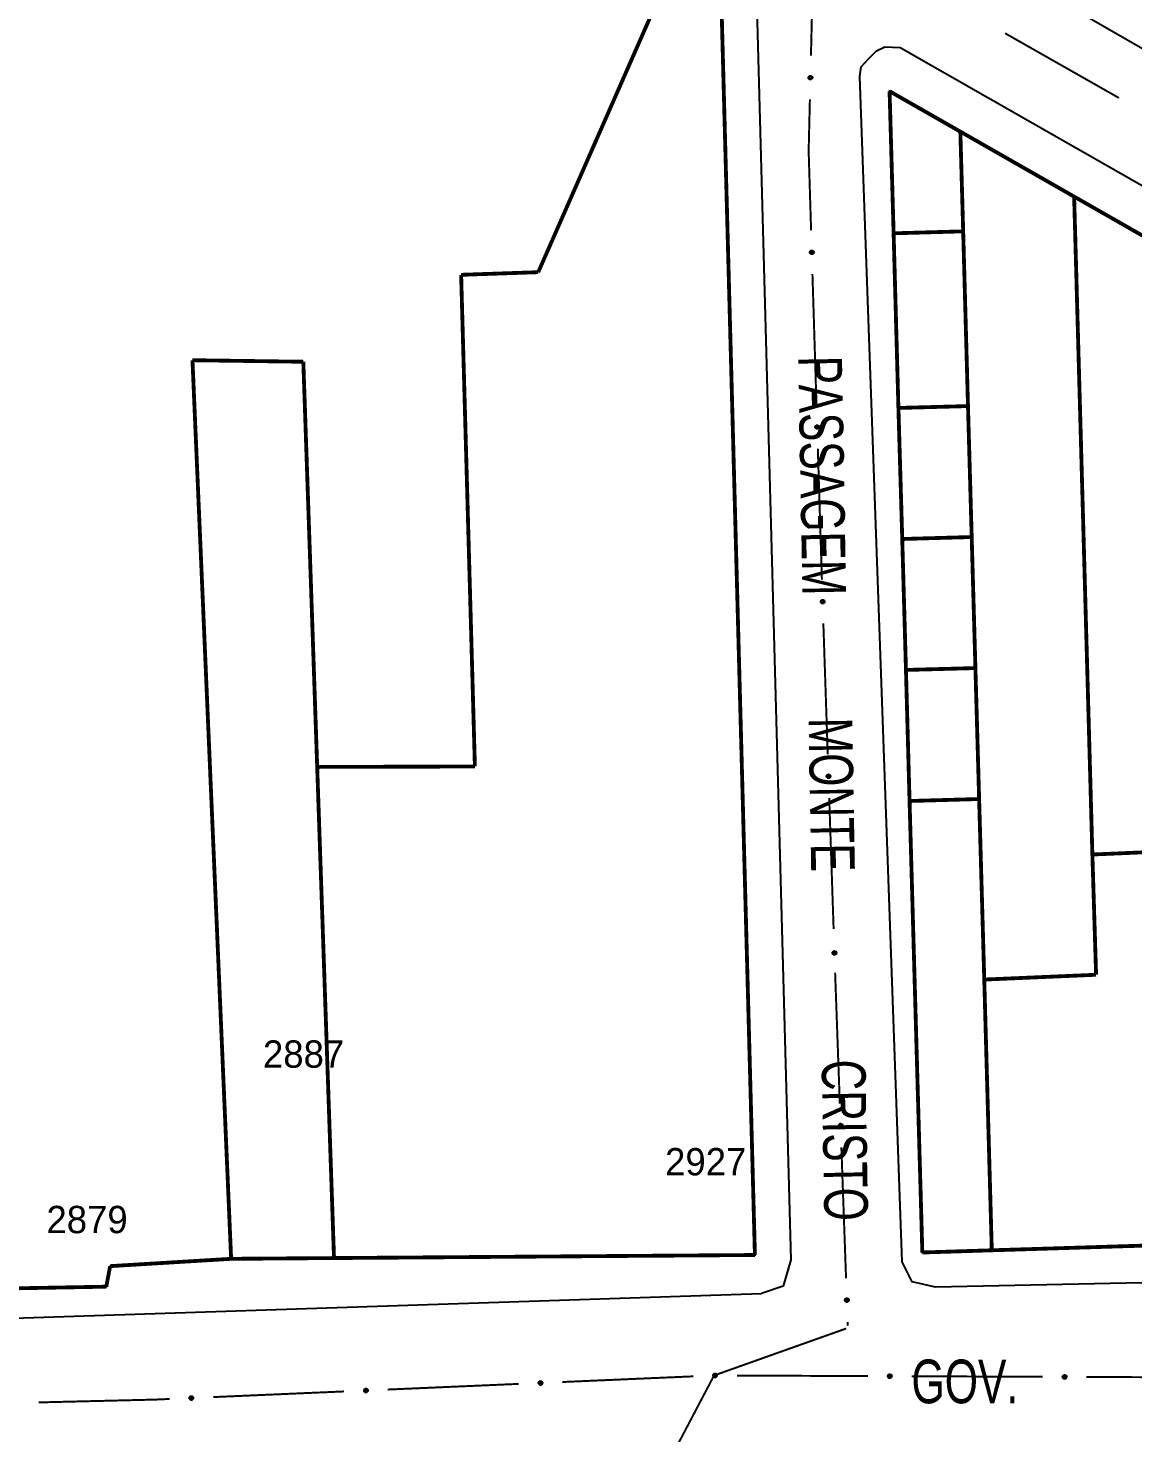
# Model space of a CAD drawing. Extents: x 202481 to 204056, y 4838981 to 4840330.
# Drawn here: x 203588.9 to 203690, y 4839887.9 to 4840016.5 of the extents above; entities that cross this region are included whole.
import ezdxf
from ezdxf.enums import TextEntityAlignment as Align

# ---------------------------------------------------------------- set-up
doc = ezdxf.new("R2010")
doc.units = 0
doc.header["$LTSCALE"] = 1.5
doc.header["$MEASUREMENT"] = 0
for name, color, linetype in [('CD_MALHA_LOTES', 7, 'CONTINUOUS'), ('RU-QUADRA', 210, 'CONTINUOUS'), ('SV-EIXO-RUA-PAV', 20, 'CONTINUOUS'), ('SV-RUA-PAVIM', 7, 'CONTINUOUS'), ('SV-TXT-RUA-PAV', 7, 'CONTINUOUS'), ('Th_NmrPort', 1, 'CONTINUOUS')]:
    doc.layers.add(name, color=color, linetype=linetype)
doc.styles.add('ARIAL', font='ARIAL.SHX')

msp = doc.modelspace()

# ---------------------------------------------------------------- linework, layer by layer
at = {"layer": 'CD_MALHA_LOTES', "linetype": 'Continuous', "const_width": 0.35, "flags": 128}
for points in [[(203635.57, 4839994.18), (203648.01, 4840022.51)], [(203648.01, 4840022.51), (203652.31, 4840020.09), (203655.41, 4839904.19)], [(203668.11, 4839997.74), (203667.74, 4840010.75)], [(203667.74, 4840010.75), (203674.22, 4840007.05)], [(203674.22, 4840007.05), (203684.64, 4840001.1)], [(203674.48, 4839997.92), (203674.22, 4840007.05)], [(203686.31, 4839940.86), (203684.64, 4840001.1)], [(203684.64, 4840001.1), (203702.32, 4839991.01)], [(203668.11, 4839997.74), (203674.48, 4839997.92)], [(203668.55, 4839981.75), (203668.11, 4839997.74)], [(203674.92, 4839981.92), (203674.48, 4839997.92)], [(203628.51, 4839993.94), (203635.57, 4839994.18)], [(203629.77, 4839948.92), (203628.51, 4839993.94)], [(203607.45, 4839903.84), (203603.91, 4839986.12)], [(203603.91, 4839986.12), (203614.06, 4839985.98)], [(203614.06, 4839985.98), (203615.33, 4839948.88)], [(203668.55, 4839981.75), (203674.92, 4839981.92)], [(203675.26, 4839969.93), (203674.92, 4839981.92)], [(203668.9, 4839969.75), (203668.55, 4839981.75)], [(203668.9, 4839969.75), (203675.26, 4839969.93)], [(203669.24, 4839957.76), (203668.9, 4839969.75)], [(203675.6, 4839957.93), (203675.26, 4839969.93)], [(203669.24, 4839957.76), (203675.6, 4839957.93)], [(203669.57, 4839945.76), (203669.24, 4839957.76)], [(203675.94, 4839945.94), (203675.6, 4839957.93)], [(203615.33, 4839948.88), (203629.77, 4839948.92)], [(203616.87, 4839903.91), (203615.33, 4839948.88)], [(203669.57, 4839945.76), (203675.94, 4839945.94)], [(203676.41, 4839929.41), (203675.94, 4839945.94)], [(203670.74, 4839904.42), (203669.57, 4839945.76)], [(203704.42, 4839941.64), (203686.31, 4839940.86)], [(203686.65, 4839929.85), (203686.31, 4839940.86)], [(203676.41, 4839929.41), (203686.65, 4839929.85)], [(203677.1, 4839904.62), (203676.41, 4839929.41)], [(203677.1, 4839904.62), (203670.74, 4839904.42)], [(203706.27, 4839905.52), (203677.1, 4839904.62)], [(203607.45, 4839903.84), (203596.37, 4839903.17)], [(203616.87, 4839903.91), (203607.45, 4839903.84)], [(203655.41, 4839904.19), (203616.87, 4839903.91)], [(203596.37, 4839903.17), (203596.02, 4839901.29)], [(203596.02, 4839901.29), (203575.23, 4839900.91)]]:
    msp.add_lwpolyline(points, dxfattribs=at)
at = {"layer": 'RU-QUADRA', "linetype": 'Continuous', "const_width": 0.18, "flags": 128}
msp.add_lwpolyline([(203652.31, 4840020.09), (203655.41, 4839904.19), (203607.45, 4839903.84), (203596.37, 4839903.17), (203596.02, 4839901.29), (203575.23, 4839900.91)], dxfattribs=at)
msp.add_lwpolyline([(203761.33, 4839910.06), (203758.1, 4839907.13), (203736.51, 4839906.46), (203724.39, 4839906.08), (203713.6, 4839905.75), (203706.27, 4839905.52), (203677.1, 4839904.62), (203670.74, 4839904.42), (203669.57, 4839945.76), (203669.24, 4839957.76), (203668.9, 4839969.75), (203668.55, 4839981.75), (203668.11, 4839997.74), (203667.74, 4840010.75), (203674.22, 4840007.05), (203684.64, 4840001.1), (203702.32, 4839991.01), (203710.35, 4839986.43), (203722.29, 4839979.62), (203734.73, 4839972.75), (203782.74, 4839946.21), (203783.31, 4839943.69)], close=True, dxfattribs=at)
at = {"layer": 'SV-EIXO-RUA-PAV', "const_width": 0.18}
for points in [[(203660.83, 4840025.99), (203660.540509, 4840013.993492)], [(203688.74259, 4840010.134799), (203678.308433, 4840016.061718)], [(203660.444012, 4840009.994657), (203660.347515, 4840005.995821)], [(203660.347515, 4840005.995821), (203660.33, 4840005.27)], [(203660.33, 4840005.27), (203660.554635, 4839997.999501)], [(203660.678163, 4839994.001409), (203661.048747, 4839982.007133)], [(203661.172275, 4839978.009041), (203661.54286, 4839966.014764)], [(203661.675758, 4839962.016974), (203662.078981, 4839950.023751)], [(203662.213389, 4839946.02601), (203662.616613, 4839934.032786)], [(203662.754891, 4839930.035179), (203663.183691, 4839918.042843)], [(203663.326624, 4839914.045397), (203663.755424, 4839902.053061)], [(203663.898357, 4839898.055616), (203663.91, 4839897.73)], [(203653.765283, 4839893.151541), (203665.765185, 4839893.103094)], [(203621.793141, 4839891.86989), (203633.781969, 4839892.38758)], [(203637.778245, 4839892.560143), (203649.767073, 4839893.077832)], [(203669.765152, 4839893.086945), (203681.765055, 4839893.038497)], [(203685.765022, 4839893.022348), (203697.764924, 4839892.973901)], [(203589.816097, 4839890.692555), (203599.813189, 4839890.93368)], [(203599.813189, 4839890.93368), (203600.49, 4839890.95)], [(203600.49, 4839890.95), (203601.811761, 4839891.007075)], [(203605.808037, 4839891.179638), (203617.796865, 4839891.697327)]]:
    msp.add_lwpolyline(points, dxfattribs=at)
at = {"layer": 'SV-EIXO-RUA-PAV'}
for points in [[(203660.605775, 4840012.135058), (203660.640013, 4840012.100131), (203660.662296, 4840012.063113), (203660.671995, 4840012.026889), (203660.672219, 4840011.992643), (203660.668502, 4840011.957583), (203660.656956, 4840011.923061), (203660.635654, 4840011.887585), (203660.600859, 4840011.852994), (203660.561437, 4840011.832659), (203660.526432, 4840011.82125), (203660.490736, 4840011.818961), (203660.456737, 4840011.823142), (203660.421275, 4840011.836322), (203660.385534, 4840011.85826), (203660.351598, 4840011.894089), (203660.330001, 4840011.930531), (203660.32154, 4840011.965815), (203660.319465, 4840012.001716), (203660.323689, 4840012.037464), (203660.335218, 4840012.071286), (203660.357372, 4840012.107232), (203660.393179, 4840012.140258), (203660.429279, 4840012.162213), (203660.464435, 4840012.171168), (203660.499826, 4840012.172414), (203660.535036, 4840012.169114), (203660.570221, 4840012.158952), (203660.605775, 4840012.135058)], [(203660.72199, 4839996.147467), (203660.758096, 4839996.114476), (203660.782381, 4839996.078739), (203660.794057, 4839996.043103), (203660.796164, 4839996.008921), (203660.79438, 4839995.973709), (203660.78475, 4839995.938605), (203660.765431, 4839995.902011), (203660.732591, 4839995.86556), (203660.694346, 4839995.843088), (203660.660021, 4839995.829772), (203660.624506, 4839995.825523), (203660.590328, 4839995.827828), (203660.554195, 4839995.839038), (203660.517301, 4839995.858978), (203660.481447, 4839995.892887), (203660.457879, 4839995.928086), (203660.44749, 4839995.962852), (203660.443445, 4839995.998584), (203660.445696, 4839996.03451), (203660.455348, 4839996.068915), (203660.475492, 4839996.106025), (203660.509429, 4839996.140969), (203660.544267, 4839996.164877), (203660.578878, 4839996.175751), (203660.614146, 4839996.178941), (203660.649485, 4839996.177582), (203660.685176, 4839996.16937), (203660.72199, 4839996.147467)], [(203661.216102, 4839980.155098), (203661.252208, 4839980.122107), (203661.276493, 4839980.08637), (203661.288169, 4839980.050734), (203661.290276, 4839980.016553), (203661.288493, 4839979.981341), (203661.278862, 4839979.946237), (203661.259543, 4839979.909643), (203661.226703, 4839979.873191), (203661.188459, 4839979.850719), (203661.154134, 4839979.837403), (203661.118618, 4839979.833154), (203661.08444, 4839979.83546), (203661.048307, 4839979.846669), (203661.011414, 4839979.866609), (203660.975559, 4839979.900518), (203660.951991, 4839979.935717), (203660.941603, 4839979.970483), (203660.937557, 4839980.006215), (203660.939809, 4839980.042142), (203660.949461, 4839980.076546), (203660.969604, 4839980.113656), (203661.003541, 4839980.148601), (203661.03838, 4839980.172508), (203661.07299, 4839980.183382), (203661.108259, 4839980.186573), (203661.143598, 4839980.185213), (203661.179288, 4839980.177002), (203661.216102, 4839980.155098)], [(203661.713744, 4839964.163143), (203661.74994, 4839964.130251), (203661.774322, 4839964.09458), (203661.786095, 4839964.058976), (203661.788295, 4839964.0248), (203661.786607, 4839963.989584), (203661.777072, 4839963.954453), (203661.757853, 4839963.917807), (203661.725112, 4839963.881266), (203661.686929, 4839963.85869), (203661.652641, 4839963.845281), (203661.617137, 4839963.840935), (203661.582953, 4839963.843148), (203661.546789, 4839963.854259), (203661.509842, 4839963.874098), (203661.473895, 4839963.90791), (203661.450231, 4839963.943044), (203661.439748, 4839963.977782), (203661.435605, 4839964.013503), (203661.437759, 4839964.049435), (203661.447318, 4839964.083866), (203661.46736, 4839964.12103), (203661.501202, 4839964.156067), (203661.535975, 4839964.180069), (203661.570556, 4839964.191038), (203661.605816, 4839964.194324), (203661.641158, 4839964.193061), (203661.676871, 4839964.184947), (203661.713744, 4839964.163143)], [(203662.251376, 4839948.172179), (203662.287571, 4839948.139286), (203662.311954, 4839948.103615), (203662.323727, 4839948.068011), (203662.325926, 4839948.033835), (203662.324239, 4839947.998619), (203662.314704, 4839947.963489), (203662.295484, 4839947.926842), (203662.262744, 4839947.890301), (203662.224561, 4839947.867726), (203662.190272, 4839947.854316), (203662.154768, 4839947.84997), (203662.120584, 4839947.852183), (203662.08442, 4839947.863294), (203662.047473, 4839947.883134), (203662.011527, 4839947.916945), (203661.987863, 4839947.95208), (203661.977379, 4839947.986817), (203661.973237, 4839948.022538), (203661.975391, 4839948.058471), (203661.984949, 4839948.092901), (203662.004992, 4839948.130066), (203662.038833, 4839948.165103), (203662.073606, 4839948.189105), (203662.108187, 4839948.200073), (203662.143447, 4839948.203359), (203662.178789, 4839948.202096), (203662.214502, 4839948.193982), (203662.251376, 4839948.172179)], [(203662.794876, 4839931.997522), (203662.831142, 4839931.964707), (203662.8556, 4839931.929088), (203662.867449, 4839931.893509), (203662.869722, 4839931.859339), (203662.868109, 4839931.824118), (203662.858649, 4839931.788968), (203662.839508, 4839931.752281), (203662.806845, 4839931.71567), (203662.76871, 4839931.693013), (203662.73445, 4839931.67953), (203662.698956, 4839931.675109), (203662.664767, 4839931.677249), (203662.62858, 4839931.688283), (203662.59159, 4839931.708043), (203662.555572, 4839931.741778), (203662.531833, 4839931.776862), (203662.521276, 4839931.811577), (203662.517057, 4839931.847289), (203662.519134, 4839931.883226), (203662.528619, 4839931.917677), (203662.548582, 4839931.954884), (203662.582349, 4839931.989993), (203662.617071, 4839932.014069), (203662.651629, 4839932.025111), (203662.686881, 4839932.028473), (203662.722226, 4839932.027285), (203662.757956, 4839932.019247), (203662.794876, 4839931.997522)], [(203663.360034, 4839916.191642), (203663.396299, 4839916.158827), (203663.420758, 4839916.123209), (203663.432607, 4839916.087629), (203663.434879, 4839916.053459), (203663.433267, 4839916.018239), (203663.423807, 4839915.983088), (203663.404665, 4839915.946401), (203663.372003, 4839915.90979), (203663.333868, 4839915.887133), (203663.299608, 4839915.87365), (203663.264113, 4839915.869229), (203663.229925, 4839915.871369), (203663.193737, 4839915.882403), (203663.156748, 4839915.902163), (203663.120729, 4839915.935898), (203663.09699, 4839915.970982), (203663.086433, 4839916.005697), (203663.082214, 4839916.041409), (203663.084292, 4839916.077346), (203663.093777, 4839916.111797), (203663.11374, 4839916.149004), (203663.147507, 4839916.184113), (203663.182229, 4839916.208189), (203663.216786, 4839916.219231), (203663.252039, 4839916.222593), (203663.287384, 4839916.221405), (203663.323114, 4839916.213367), (203663.360034, 4839916.191642)], [(203663.931767, 4839900.201861), (203663.968032, 4839900.169046), (203663.992491, 4839900.133427), (203664.00434, 4839900.097847), (203664.006612, 4839900.063677), (203664.005, 4839900.028457), (203663.99554, 4839899.993306), (203663.976398, 4839899.956619), (203663.943736, 4839899.920008), (203663.905601, 4839899.897351), (203663.871341, 4839899.883868), (203663.835846, 4839899.879447), (203663.801658, 4839899.881587), (203663.765471, 4839899.892621), (203663.728481, 4839899.912382), (203663.692462, 4839899.946116), (203663.668724, 4839899.9812), (203663.658166, 4839900.015915), (203663.653948, 4839900.051627), (203663.656025, 4839900.087564), (203663.66551, 4839900.122015), (203663.685473, 4839900.159223), (203663.71924, 4839900.194332), (203663.753962, 4839900.218408), (203663.788519, 4839900.22945), (203663.823772, 4839900.232811), (203663.859117, 4839900.231624), (203663.894847, 4839900.223585), (203663.931767, 4839900.201861)], [(203651.622064, 4839893.270275), (203651.656296, 4839893.305207), (203651.692859, 4839893.32823), (203651.728881, 4839893.338654), (203651.763115, 4839893.339566), (203651.798243, 4839893.336554), (203651.83299, 4839893.325704), (203651.868887, 4839893.305119), (203651.90417, 4839893.271026), (203651.925292, 4839893.23202), (203651.937402, 4839893.197251), (203651.940408, 4839893.161609), (203651.93691, 4839893.127533), (203651.924446, 4839893.091813), (203651.90323, 4839893.055638), (203651.86809, 4839893.02099), (203651.832089, 4839892.998665), (203651.796982, 4839892.989496), (203651.76113, 4839892.986701), (203651.725304, 4839892.990206), (203651.691258, 4839893.001053), (203651.654874, 4839893.02248), (203651.621136, 4839893.057617), (203651.598459, 4839893.093269), (203651.5888, 4839893.128238), (203651.586843, 4839893.163596), (203651.589436, 4839893.198866), (203651.598889, 4839893.234248), (203651.622064, 4839893.270275)], [(203667.621934, 4839893.205679), (203667.656165, 4839893.240611), (203667.692728, 4839893.263633), (203667.728751, 4839893.274058), (203667.762985, 4839893.27497), (203667.798113, 4839893.271958), (203667.832859, 4839893.261108), (203667.868756, 4839893.240523), (203667.904039, 4839893.20643), (203667.925162, 4839893.167424), (203667.937272, 4839893.132655), (203667.940278, 4839893.097013), (203667.93678, 4839893.062936), (203667.924316, 4839893.027217), (203667.9031, 4839892.991042), (203667.867959, 4839892.956393), (203667.831959, 4839892.934069), (203667.796852, 4839892.9249), (203667.761, 4839892.922105), (203667.725174, 4839892.92561), (203667.691127, 4839892.936457), (203667.654744, 4839892.957884), (203667.621005, 4839892.993021), (203667.598329, 4839893.028673), (203667.58867, 4839893.063642), (203667.586713, 4839893.099), (203667.589305, 4839893.13427), (203667.598758, 4839893.169652), (203667.621934, 4839893.205679)], [(203619.646707, 4839891.887388), (203619.679253, 4839891.923896), (203619.714689, 4839891.948618), (203619.75018, 4839891.960731), (203619.784332, 4839891.963256), (203619.819563, 4839891.961905), (203619.854783, 4839891.952706), (203619.891611, 4839891.933837), (203619.928463, 4839891.901447), (203619.951402, 4839891.863481), (203619.965139, 4839891.829322), (203619.969823, 4839891.793861), (203619.967937, 4839891.759658), (203619.957171, 4839891.723389), (203619.937685, 4839891.686254), (203619.904219, 4839891.649987), (203619.869311, 4839891.625988), (203619.834676, 4839891.615174), (203619.798996, 4839891.610691), (203619.763044, 4839891.612501), (203619.728524, 4839891.621731), (203619.69117, 4839891.641418), (203619.655812, 4839891.674923), (203619.631479, 4839891.709466), (203619.620181, 4839891.74394), (203619.616558, 4839891.779167), (203619.617484, 4839891.81452), (203619.625257, 4839891.850308), (203619.646707, 4839891.887388)], [(203635.631811, 4839892.577641), (203635.664357, 4839892.614149), (203635.699793, 4839892.638871), (203635.735284, 4839892.650983), (203635.769436, 4839892.653509), (203635.804668, 4839892.652157), (203635.839887, 4839892.642958), (203635.876715, 4839892.624089), (203635.913567, 4839892.591699), (203635.936506, 4839892.553733), (203635.950243, 4839892.519574), (203635.954927, 4839892.484113), (203635.953041, 4839892.44991), (203635.942275, 4839892.413642), (203635.922789, 4839892.376507), (203635.889323, 4839892.340239), (203635.854416, 4839892.316241), (203635.81978, 4839892.305426), (203635.7841, 4839892.300943), (203635.748148, 4839892.302754), (203635.713628, 4839892.311983), (203635.676274, 4839892.33167), (203635.640916, 4839892.365176), (203635.616583, 4839892.399718), (203635.605285, 4839892.434193), (203635.601662, 4839892.469419), (203635.602588, 4839892.504772), (203635.610361, 4839892.540561), (203635.631811, 4839892.577641)], [(203683.621803, 4839893.141083), (203683.656035, 4839893.176015), (203683.692598, 4839893.199037), (203683.72862, 4839893.209462), (203683.762854, 4839893.210374), (203683.797982, 4839893.207362), (203683.832729, 4839893.196511), (203683.868626, 4839893.175926), (203683.903909, 4839893.141834), (203683.925031, 4839893.102828), (203683.937141, 4839893.068059), (203683.940147, 4839893.032416), (203683.93665, 4839892.99834), (203683.924185, 4839892.96262), (203683.902969, 4839892.926446), (203683.867829, 4839892.891797), (203683.831829, 4839892.869472), (203683.796721, 4839892.860304), (203683.76087, 4839892.857509), (203683.725044, 4839892.861013), (203683.690997, 4839892.871861), (203683.654613, 4839892.893288), (203683.620875, 4839892.928425), (203683.598199, 4839892.964076), (203683.58854, 4839892.999046), (203683.586582, 4839893.034404), (203683.589175, 4839893.069674), (203683.598628, 4839893.105056), (203683.621803, 4839893.141083)], [(203603.661603, 4839891.197136), (203603.694149, 4839891.233644), (203603.729585, 4839891.258366), (203603.765075, 4839891.270478), (203603.799228, 4839891.273004), (203603.834459, 4839891.271653), (203603.869679, 4839891.262453), (203603.906507, 4839891.243585), (203603.943359, 4839891.211194), (203603.966298, 4839891.173229), (203603.980035, 4839891.139069), (203603.984719, 4839891.103608), (203603.982833, 4839891.069405), (203603.972067, 4839891.033137), (203603.952581, 4839890.996002), (203603.919115, 4839890.959734), (203603.884207, 4839890.935736), (203603.849572, 4839890.924922), (203603.813892, 4839890.920438), (203603.77794, 4839890.922249), (203603.74342, 4839890.931478), (203603.706066, 4839890.951165), (203603.670708, 4839890.984671), (203603.646375, 4839891.019213), (203603.635077, 4839891.053688), (203603.631454, 4839891.088915), (203603.63238, 4839891.124267), (203603.640153, 4839891.160056), (203603.661603, 4839891.197136)]]:
    msp.add_lwpolyline(points, close=True, dxfattribs=at)
for points in [[(203660.323689, 4840012.037464), (203660.330001, 4840011.930531)], [(203660.329984, 4840012.050021), (203660.340465, 4840011.918736)], [(203660.335218, 4840012.071286), (203660.351598, 4840011.894089)], [(203660.348541, 4840012.083696), (203660.368289, 4840011.883942)], [(203660.357372, 4840012.107232), (203660.385534, 4840011.85826)], [(203660.376712, 4840012.119869), (203660.402966, 4840011.850347)], [(203660.393179, 4840012.140258), (203660.421275, 4840011.836322)], [(203660.410175, 4840012.14909), (203660.438071, 4840011.834485)], [(203660.429279, 4840012.162213), (203660.456737, 4840011.823142)], [(203660.446004, 4840012.16324), (203660.473308, 4840011.824081)], [(203660.464435, 4840012.171168), (203660.490736, 4840011.818961)], [(203660.481636, 4840012.169204), (203660.506014, 4840011.821926)], [(203660.499826, 4840012.172414), (203660.526432, 4840011.82125)], [(203660.518435, 4840012.166951), (203660.545837, 4840011.831885)], [(203660.535036, 4840012.169114), (203660.561437, 4840011.832659)], [(203660.552373, 4840012.159308), (203660.581699, 4840011.847398)], [(203660.570221, 4840012.158952), (203660.600859, 4840011.852994)], [(203660.58618, 4840012.146208), (203660.616461, 4840011.873858)], [(203660.605775, 4840012.135058), (203660.635654, 4840011.887585)], [(203660.623651, 4840012.115275), (203660.646062, 4840011.912726)], [(203660.640013, 4840012.100131), (203660.656956, 4840011.923061)], [(203660.652806, 4840012.079084), (203660.661956, 4840011.949196)], [(203660.662296, 4840012.063113), (203660.668502, 4840011.957583)], [(203660.494108, 4839996.119706), (203660.535142, 4839995.852035)], [(203660.509429, 4839996.140969), (203660.554195, 4839995.839038)], [(203660.525914, 4839996.150723), (203660.571067, 4839995.838128)], [(203660.544267, 4839996.164877), (203660.590328, 4839995.827828)], [(203660.560911, 4839996.166821), (203660.606822, 4839995.829677)], [(203660.578878, 4839996.175751), (203660.624506, 4839995.825523)], [(203660.596161, 4839996.174736), (203660.639597, 4839995.829324)], [(203660.614146, 4839996.178941), (203660.660021, 4839995.829772)], [(203660.633028, 4839996.17451), (203660.678813, 4839995.841457)], [(203660.649485, 4839996.177582), (203660.694346, 4839995.843088)], [(203660.667335, 4839996.168744), (203660.713768, 4839995.858919)], [(203660.685176, 4839996.16937), (203660.732591, 4839995.86556)], [(203660.701811, 4839996.157523), (203660.747022, 4839995.88725)], [(203660.72199, 4839996.147467), (203660.765431, 4839995.902011)], [(203660.740927, 4839996.128697), (203660.774441, 4839995.927687)], [(203660.445696, 4839996.03451), (203660.457879, 4839995.928086)], [(203660.451292, 4839996.047394), (203660.468976, 4839995.916884)], [(203660.455348, 4839996.068915), (203660.481447, 4839995.892887)], [(203660.467968, 4839996.082039), (203660.49867, 4839995.883672)], [(203660.475492, 4839996.106025), (203660.517301, 4839995.858978)], [(203660.758096, 4839996.114476), (203660.78475, 4839995.938605)], [(203660.772028, 4839996.094164), (203660.788306, 4839995.964975)], [(203660.782381, 4839996.078739), (203660.79438, 4839995.973709)], [(203660.939809, 4839980.042142), (203660.951991, 4839979.935717)], [(203660.945404, 4839980.055026), (203660.963088, 4839979.924516)], [(203660.949461, 4839980.076546), (203660.975559, 4839979.900518)], [(203660.962081, 4839980.08967), (203660.992783, 4839979.891304)], [(203660.969604, 4839980.113656), (203661.011414, 4839979.866609)], [(203660.988221, 4839980.127338), (203661.029255, 4839979.859666)], [(203661.003541, 4839980.148601), (203661.048307, 4839979.846669)], [(203661.020026, 4839980.158354), (203661.065179, 4839979.845759)], [(203661.03838, 4839980.172508), (203661.08444, 4839979.83546)], [(203661.055023, 4839980.174452), (203661.100935, 4839979.837308)], [(203661.07299, 4839980.183382), (203661.118618, 4839979.833154)], [(203661.090273, 4839980.182367), (203661.13371, 4839979.836955)], [(203661.108259, 4839980.186573), (203661.154134, 4839979.837403)], [(203661.12714, 4839980.182141), (203661.172925, 4839979.849088)], [(203661.143598, 4839980.185213), (203661.188459, 4839979.850719)], [(203661.161448, 4839980.176375), (203661.20788, 4839979.866551)], [(203661.179288, 4839980.177002), (203661.226703, 4839979.873191)], [(203661.195924, 4839980.165154), (203661.241134, 4839979.894881)], [(203661.216102, 4839980.155098), (203661.259543, 4839979.909643)], [(203661.235039, 4839980.136329), (203661.268553, 4839979.935319)], [(203661.252208, 4839980.122107), (203661.278862, 4839979.946237)], [(203661.26614, 4839980.101795), (203661.282418, 4839979.972607)], [(203661.276493, 4839980.08637), (203661.288493, 4839979.981341)], [(203661.437759, 4839964.049435), (203661.450231, 4839963.943044)], [(203661.443319, 4839964.062335), (203661.461359, 4839963.931873)], [(203661.447318, 4839964.083866), (203661.473895, 4839963.90791)], [(203661.459902, 4839964.097024), (203661.491144, 4839963.898742)], [(203661.46736, 4839964.12103), (203661.509842, 4839963.874098)], [(203661.485939, 4839964.134763), (203661.527702, 4839963.867204)], [(203661.501202, 4839964.156067), (203661.546789, 4839963.854259)], [(203661.51766, 4839964.165866), (203661.563664, 4839963.853395)], [(203661.535975, 4839964.180069), (203661.582953, 4839963.843148)], [(203661.552614, 4839964.182059), (203661.599442, 4839963.845041)], [(203661.570556, 4839964.191038), (203661.617137, 4839963.840935)], [(203661.587842, 4839964.19007), (203661.632218, 4839963.844777)], [(203661.605816, 4839964.194324), (203661.652641, 4839963.845281)], [(203661.624709, 4839964.189944), (203661.6714, 4839963.857017)], [(203661.641158, 4839964.193061), (203661.686929, 4839963.85869)], [(203661.659032, 4839964.184272), (203661.706307, 4839963.874574)], [(203661.676871, 4839964.184947), (203661.725112, 4839963.881266)], [(203661.693539, 4839964.173144), (203661.739484, 4839963.902996)], [(203661.713744, 4839964.163143), (203661.757853, 4839963.917807)], [(203661.732732, 4839964.144425), (203661.766793, 4839963.943507)], [(203661.74994, 4839964.130251), (203661.777072, 4839963.954453)], [(203661.763927, 4839964.109977), (203661.780557, 4839963.980833)], [(203661.774322, 4839964.09458), (203661.786607, 4839963.989584)], [(203661.975391, 4839948.058471), (203661.987863, 4839947.95208)], [(203661.980951, 4839948.07137), (203661.99899, 4839947.940908)], [(203661.984949, 4839948.092901), (203662.011527, 4839947.916945)], [(203661.997533, 4839948.10606), (203662.028775, 4839947.907777)], [(203662.004992, 4839948.130066), (203662.047473, 4839947.883134)], [(203662.02357, 4839948.143798), (203662.065333, 4839947.876239)], [(203662.038833, 4839948.165103), (203662.08442, 4839947.863294)], [(203662.055292, 4839948.174901), (203662.101295, 4839947.86243)], [(203662.073606, 4839948.189105), (203662.120584, 4839947.852183)], [(203662.090245, 4839948.191094), (203662.137073, 4839947.854076)], [(203662.108187, 4839948.200073), (203662.154768, 4839947.84997)], [(203662.125473, 4839948.199105), (203662.169849, 4839947.853813)], [(203662.143447, 4839948.203359), (203662.190272, 4839947.854316)], [(203662.16234, 4839948.198979), (203662.209031, 4839947.866052)], [(203662.178789, 4839948.202096), (203662.224561, 4839947.867726)], [(203662.196663, 4839948.193307), (203662.243939, 4839947.883609)], [(203662.214502, 4839948.193982), (203662.262744, 4839947.890301)], [(203662.23117, 4839948.182179), (203662.277115, 4839947.912031)], [(203662.251376, 4839948.172179), (203662.295484, 4839947.926842)], [(203662.270364, 4839948.153461), (203662.304425, 4839947.952542)], [(203662.287571, 4839948.139286), (203662.314704, 4839947.963489)], [(203662.301558, 4839948.119012), (203662.318188, 4839947.989868)], [(203662.311954, 4839948.103615), (203662.324239, 4839947.998619)], [(203662.519134, 4839931.883226), (203662.531833, 4839931.776862)], [(203662.524667, 4839931.896137), (203662.542984, 4839931.765714)], [(203662.528619, 4839931.917677), (203662.555572, 4839931.741778)], [(203662.541175, 4839931.930862), (203662.57284, 4839931.732647)], [(203662.548582, 4839931.954884), (203662.59159, 4839931.708043)], [(203662.567132, 4839931.968656), (203662.609465, 4839931.701187)], [(203662.582349, 4839931.989993), (203662.62858, 4839931.688283)], [(203662.598787, 4839931.999827), (203662.645456, 4839931.687455)], [(203662.617071, 4839932.014069), (203662.664767, 4839931.677249)], [(203662.633705, 4839932.016094), (203662.681252, 4839931.679177)], [(203662.651629, 4839932.025111), (203662.698956, 4839931.675109)], [(203662.668916, 4839932.02418), (203662.714029, 4839931.678983)], [(203662.686881, 4839932.028473), (203662.73445, 4839931.67953)], [(203662.705784, 4839932.024133), (203662.753185, 4839931.691307)], [(203662.722226, 4839932.027285), (203662.76871, 4839931.693013)], [(203662.740119, 4839932.018534), (203662.788054, 4839931.708938)], [(203662.757956, 4839932.019247), (203662.806845, 4839931.71567)], [(203662.774649, 4839932.00748), (203662.821171, 4839931.73743)], [(203662.794876, 4839931.997522), (203662.839508, 4839931.752281)], [(203662.813904, 4839931.978845), (203662.848393, 4839931.778)], [(203662.831142, 4839931.964707), (203662.858649, 4839931.788968)], [(203662.845172, 4839931.944463), (203662.862077, 4839931.815355)], [(203662.8556, 4839931.929088), (203662.868109, 4839931.824118)], [(203663.084292, 4839916.077346), (203663.09699, 4839915.970982)], [(203663.089824, 4839916.090257), (203663.108142, 4839915.959834)], [(203663.093777, 4839916.111797), (203663.120729, 4839915.935898)], [(203663.106333, 4839916.124982), (203663.137997, 4839915.926767)], [(203663.11374, 4839916.149004), (203663.156748, 4839915.902163)], [(203663.132289, 4839916.162776), (203663.174622, 4839915.895307)], [(203663.147507, 4839916.184113), (203663.193737, 4839915.882403)], [(203663.163944, 4839916.193947), (203663.210614, 4839915.881575)], [(203663.182229, 4839916.208189), (203663.229925, 4839915.871369)], [(203663.198863, 4839916.210215), (203663.24641, 4839915.873297)], [(203663.216786, 4839916.219231), (203663.264113, 4839915.869229)], [(203663.234074, 4839916.218301), (203663.279186, 4839915.873103)], [(203663.252039, 4839916.222593), (203663.299608, 4839915.87365)], [(203663.270941, 4839916.218253), (203663.318342, 4839915.885427)], [(203663.287384, 4839916.221405), (203663.333868, 4839915.887133)], [(203663.305276, 4839916.212654), (203663.353212, 4839915.903058)], [(203663.323114, 4839916.213367), (203663.372003, 4839915.90979)], [(203663.339806, 4839916.2016), (203663.386328, 4839915.93155)], [(203663.360034, 4839916.191642), (203663.404665, 4839915.946401)], [(203663.379061, 4839916.172965), (203663.413551, 4839915.97212)], [(203663.396299, 4839916.158827), (203663.423807, 4839915.983088)], [(203663.410329, 4839916.138583), (203663.427234, 4839916.009475)], [(203663.420758, 4839916.123209), (203663.433267, 4839916.018239)], [(203663.656025, 4839900.087564), (203663.668724, 4839899.9812)], [(203663.661557, 4839900.100475), (203663.679875, 4839899.970053)], [(203663.66551, 4839900.122015), (203663.692462, 4839899.946116)], [(203663.678066, 4839900.135201), (203663.70973, 4839899.936985)], [(203663.685473, 4839900.159223), (203663.728481, 4839899.912382)], [(203663.704022, 4839900.172994), (203663.746356, 4839899.905525)], [(203663.71924, 4839900.194332), (203663.765471, 4839899.892621)], [(203663.735677, 4839900.204165), (203663.782347, 4839899.891793)], [(203663.753962, 4839900.218408), (203663.801658, 4839899.881587)], [(203663.770596, 4839900.220433), (203663.818143, 4839899.883515)], [(203663.788519, 4839900.22945), (203663.835846, 4839899.879447)], [(203663.805807, 4839900.228519), (203663.850919, 4839899.883322)], [(203663.823772, 4839900.232811), (203663.871341, 4839899.883868)], [(203663.842674, 4839900.228472), (203663.890075, 4839899.895645)], [(203663.859117, 4839900.231624), (203663.905601, 4839899.897351)], [(203663.877009, 4839900.222872), (203663.924945, 4839899.913276)], [(203663.894847, 4839900.223585), (203663.943736, 4839899.920008)], [(203663.91154, 4839900.211818), (203663.958061, 4839899.941768)], [(203663.931767, 4839900.201861), (203663.976398, 4839899.956619)], [(203663.950795, 4839900.183183), (203663.985284, 4839899.982338)], [(203663.968032, 4839900.169046), (203663.99554, 4839899.993306)], [(203663.982063, 4839900.148801), (203663.998968, 4839900.019693)], [(203663.992491, 4839900.133427), (203664.005, 4839900.028457)], [(203651.589436, 4839893.198866), (203651.925292, 4839893.23202)], [(203651.591931, 4839893.182311), (203651.92638, 4839893.216439)], [(203651.598889, 4839893.234248), (203651.90417, 4839893.271026)], [(203651.598892, 4839893.216397), (203651.910149, 4839893.251982)], [(203651.61131, 4839893.25046), (203651.882996, 4839893.286205)], [(203651.622064, 4839893.270275), (203651.868887, 4839893.305119)], [(203651.641483, 4839893.288545), (203651.843541, 4839893.31502)], [(203651.656296, 4839893.305207), (203651.83299, 4839893.325704)], [(203651.677082, 4839893.318421), (203651.80676, 4839893.330178)], [(203651.692859, 4839893.32823), (203651.798243, 4839893.336554)], [(203667.611179, 4839893.185864), (203667.882866, 4839893.221609)], [(203667.621934, 4839893.205679), (203667.868756, 4839893.240523)], [(203667.641353, 4839893.223949), (203667.843411, 4839893.250424)], [(203667.656165, 4839893.240611), (203667.832859, 4839893.261108)], [(203667.676951, 4839893.253825), (203667.80663, 4839893.265582)], [(203667.692728, 4839893.263633), (203667.798113, 4839893.271958)], [(203619.646707, 4839891.887388), (203619.891611, 4839891.933837)], [(203619.665243, 4839891.906554), (203619.865827, 4839891.942532)], [(203619.679253, 4839891.923896), (203619.854783, 4839891.952706)], [(203619.699392, 4839891.938076), (203619.828372, 4839891.955938)], [(203619.714689, 4839891.948618), (203619.819563, 4839891.961905)], [(203635.601662, 4839892.469419), (203635.950243, 4839892.519574)], [(203635.602588, 4839892.504772), (203635.936506, 4839892.553733)], [(203635.605285, 4839892.434193), (203635.954927, 4839892.484113)], [(203635.605861, 4839892.488354), (203635.938328, 4839892.538221)], [(203635.606088, 4839892.451487), (203635.950941, 4839892.499157)], [(203635.610361, 4839892.540561), (203635.913567, 4839892.591699)], [(203635.611206, 4839892.522729), (203635.920438, 4839892.572959)], [(203635.614434, 4839892.416337), (203635.95099, 4839892.46638)], [(203635.616583, 4839892.399718), (203635.953041, 4839892.44991)], [(203635.622004, 4839892.55734), (203635.891701, 4839892.605863)], [(203635.630961, 4839892.38154), (203635.942978, 4839892.430524)], [(203635.631811, 4839892.577641), (203635.876715, 4839892.624089)], [(203635.640916, 4839892.365176), (203635.942275, 4839892.413642)], [(203635.650347, 4839892.596807), (203635.850931, 4839892.632784)], [(203635.662365, 4839892.350117), (203635.929513, 4839892.394432)], [(203635.664357, 4839892.614149), (203635.839887, 4839892.642958)], [(203635.676274, 4839892.33167), (203635.922789, 4839892.376507)], [(203635.684496, 4839892.628329), (203635.813476, 4839892.64619)], [(203635.699793, 4839892.638871), (203635.804668, 4839892.652157)], [(203635.70035, 4839892.324441), (203635.898325, 4839892.357574)], [(203635.713628, 4839892.311983), (203635.889323, 4839892.340239)], [(203635.735197, 4839892.308191), (203635.86548, 4839892.327474)], [(203635.748148, 4839892.302754), (203635.854416, 4839892.316241)], [(203651.586843, 4839893.163596), (203651.937402, 4839893.197251)], [(203651.5888, 4839893.128238), (203651.940408, 4839893.161609)], [(203651.590418, 4839893.145475), (203651.937136, 4839893.176824)], [(203651.597097, 4839893.10997), (203651.935639, 4839893.144081)], [(203651.598459, 4839893.093269), (203651.93691, 4839893.127533)], [(203651.611964, 4839893.074432), (203651.925945, 4839893.108643)], [(203651.621136, 4839893.057617), (203651.924446, 4839893.091813)], [(203651.641851, 4839893.041563), (203651.910792, 4839893.073226)], [(203651.654874, 4839893.02248), (203651.90323, 4839893.055638)], [(203651.678582, 4839893.014124), (203651.8779, 4839893.037881)], [(203651.691258, 4839893.001053), (203651.86809, 4839893.02099)], [(203651.712624, 4839892.996248), (203651.843672, 4839893.009364)], [(203651.725304, 4839892.990206), (203651.832089, 4839892.998665)], [(203667.586713, 4839893.099), (203667.937272, 4839893.132655)], [(203667.58867, 4839893.063642), (203667.940278, 4839893.097013)], [(203667.589305, 4839893.13427), (203667.925162, 4839893.167424)], [(203667.590288, 4839893.080879), (203667.937006, 4839893.112228)], [(203667.591801, 4839893.117715), (203667.926249, 4839893.151843)], [(203667.596967, 4839893.045374), (203667.935509, 4839893.079485)], [(203667.598329, 4839893.028673), (203667.93678, 4839893.062936)], [(203667.598758, 4839893.169652), (203667.904039, 4839893.20643)], [(203667.598761, 4839893.151801), (203667.910018, 4839893.187386)], [(203667.611833, 4839893.009836), (203667.925814, 4839893.044046)], [(203667.621005, 4839892.993021), (203667.924316, 4839893.027217)], [(203667.64172, 4839892.976967), (203667.910661, 4839893.00863)], [(203667.654744, 4839892.957884), (203667.9031, 4839892.991042)], [(203667.678452, 4839892.949528), (203667.87777, 4839892.973285)], [(203667.691127, 4839892.936457), (203667.867959, 4839892.956393)], [(203667.712493, 4839892.931651), (203667.843541, 4839892.944768)], [(203667.725174, 4839892.92561), (203667.831959, 4839892.934069)], [(203683.586582, 4839893.034404), (203683.937141, 4839893.068059)], [(203683.58854, 4839892.999046), (203683.940147, 4839893.032416)], [(203683.589175, 4839893.069674), (203683.925031, 4839893.102828)], [(203683.590157, 4839893.016283), (203683.936875, 4839893.047632)], [(203683.59167, 4839893.053119), (203683.926119, 4839893.087247)], [(203683.596837, 4839892.980778), (203683.935379, 4839893.014889)], [(203683.598199, 4839892.964076), (203683.93665, 4839892.99834)], [(203683.598628, 4839893.105056), (203683.903909, 4839893.141834)], [(203683.598631, 4839893.087204), (203683.909888, 4839893.12279)], [(203683.611049, 4839893.121268), (203683.882736, 4839893.157013)], [(203683.611703, 4839892.94524), (203683.925684, 4839892.97945)], [(203683.620875, 4839892.928425), (203683.924185, 4839892.96262)], [(203683.621803, 4839893.141083), (203683.868626, 4839893.175926)], [(203683.641223, 4839893.159353), (203683.84328, 4839893.185828)], [(203683.64159, 4839892.912371), (203683.910531, 4839892.944034)], [(203683.654613, 4839892.893288), (203683.902969, 4839892.926446)], [(203683.656035, 4839893.176015), (203683.832729, 4839893.196511)], [(203683.676821, 4839893.189229), (203683.806499, 4839893.200986)], [(203683.678322, 4839892.884932), (203683.877639, 4839892.908689)], [(203683.690997, 4839892.871861), (203683.867829, 4839892.891797)], [(203683.692598, 4839893.199037), (203683.797982, 4839893.207362)], [(203683.712363, 4839892.867055), (203683.843411, 4839892.880172)], [(203683.725044, 4839892.861013), (203683.831829, 4839892.869472)], [(203603.631454, 4839891.088915), (203603.980035, 4839891.139069)], [(203603.63238, 4839891.124267), (203603.966298, 4839891.173229)], [(203603.635077, 4839891.053688), (203603.984719, 4839891.103608)], [(203603.635653, 4839891.107849), (203603.96812, 4839891.157716)], [(203603.63588, 4839891.070982), (203603.980733, 4839891.118652)], [(203603.640153, 4839891.160056), (203603.943359, 4839891.211194)], [(203603.640998, 4839891.142225), (203603.95023, 4839891.192454)], [(203603.644226, 4839891.035832), (203603.980782, 4839891.085876)], [(203603.646375, 4839891.019213), (203603.982833, 4839891.069405)], [(203603.651796, 4839891.176836), (203603.921493, 4839891.225358)], [(203603.660753, 4839891.001035), (203603.97277, 4839891.050019)], [(203603.661603, 4839891.197136), (203603.906507, 4839891.243585)], [(203603.670708, 4839890.984671), (203603.972067, 4839891.033137)], [(203603.680139, 4839891.216302), (203603.880723, 4839891.252279)], [(203603.692157, 4839890.969612), (203603.959305, 4839891.013927)], [(203603.694149, 4839891.233644), (203603.869679, 4839891.262453)], [(203603.706066, 4839890.951165), (203603.952581, 4839890.996002)], [(203603.714288, 4839891.247824), (203603.843267, 4839891.265685)], [(203603.729585, 4839891.258366), (203603.834459, 4839891.271653)], [(203603.730142, 4839890.943936), (203603.928117, 4839890.977069)], [(203603.74342, 4839890.931478), (203603.919115, 4839890.959734)], [(203603.764989, 4839890.927686), (203603.895272, 4839890.94697)], [(203603.77794, 4839890.922249), (203603.884207, 4839890.935736)], [(203619.616558, 4839891.779167), (203619.965139, 4839891.829322)], [(203619.617484, 4839891.81452), (203619.951402, 4839891.863481)], [(203619.620181, 4839891.74394), (203619.969823, 4839891.793861)], [(203619.620757, 4839891.798101), (203619.953224, 4839891.847968)], [(203619.620984, 4839891.761235), (203619.965837, 4839891.808905)], [(203619.625257, 4839891.850308), (203619.928463, 4839891.901447)], [(203619.626102, 4839891.832477), (203619.935334, 4839891.882706)], [(203619.62933, 4839891.726084), (203619.965886, 4839891.776128)], [(203619.631479, 4839891.709466), (203619.967937, 4839891.759658)], [(203619.6369, 4839891.867088), (203619.906597, 4839891.91561)], [(203619.645857, 4839891.691287), (203619.957874, 4839891.740271)], [(203619.655812, 4839891.674923), (203619.957171, 4839891.723389)], [(203619.677261, 4839891.659864), (203619.944409, 4839891.704179)], [(203619.69117, 4839891.641418), (203619.937685, 4839891.686254)], [(203619.715246, 4839891.634189), (203619.913221, 4839891.667322)], [(203619.728524, 4839891.621731), (203619.904219, 4839891.649987)], [(203619.750093, 4839891.617938), (203619.880376, 4839891.637222)], [(203619.763044, 4839891.612501), (203619.869311, 4839891.625988)]]:
    msp.add_lwpolyline(points, dxfattribs=at)
at = {"layer": 'SV-EIXO-RUA-PAV', "linetype": 'Continuous', "const_width": 0.18, "flags": 128}
msp.add_lwpolyline([(203663.77, 4839897.46), (203651.67, 4839893.16), (203647.26, 4839884.77), (203640.2, 4839875.07), (203641.52, 4839815.5), (203643.29, 4839758.14), (203646.82, 4839743.57), (203661.38, 4839732.98), (203673.73, 4839726.37)], dxfattribs=at)
at = {"layer": 'SV-RUA-PAVIM', "linetype": 'Continuous'}
for points in [[(203720.05, 4840171.37, 11.72), (203658.4, 4840212.37, 11.82), (203612.32, 4840243.41, 11.66), (203609.22, 4840243.05, 11.68), (203606.24, 4840241.29, 11.67), (203565.4, 4840180.51, 9.14), (203522.66, 4840115.47, 6.33), (203522.89, 4840112.82, 6.28), (203524.31, 4840110.22, 6.32), (203636.93, 4840045.74, 6.78), (203748.89, 4839981.31, 8.42)], [(203498.52, 4839897.55, 10.61), (203497.8, 4839898.51, 10.57), (203491.52, 4840047.27, 5.98), (203490.76, 4840068.97, 5.7), (203490.78, 4840071.45, 5.68), (203491.6, 4840073.85, 5.68), (203508.1, 4840097.87, 6.02), (203510.27, 4840100.39, 6), (203513.35, 4840101.87, 6.14), (203516.69, 4840102.53, 6.04), (203549.54, 4840083.61, 6.28), (203652.36, 4840024.35, 6.85), (203654.24, 4840022.69, 6.83), (203655.52, 4840020.51, 6.73), (203658.7, 4839903.75, 10.89), (203658, 4839901.35, 10.89), (203656, 4839900.66, 10.89)], [(203561.58, 4839897.54, 10.77), (203656, 4839900.66, 10.77)]]:
    msp.add_polyline3d(points, dxfattribs=at)
msp.add_polyline3d([(203753.44, 4839902.95, 11.5), (203671.96, 4839901.23, 10.77), (203669.81, 4839901.73, 6.73), (203668.89, 4839903.57, 6.81), (203665.02, 4840012.13, 6.93), (203665.15, 4840012.98, 6.93), (203665.82, 4840013.71, 6.93), (203666.54, 4840014.46, 6.93), (203667.3, 4840014.83, 6.93), (203668.72, 4840014.75, 6.93), (203733.35, 4839977.87, 7.83), (203754.01, 4839966.28, 7.83), (203786.87, 4839947.35, 10.27), (203788.42, 4839945.54, 10.82), (203788.54, 4839943.59, 10.88), (203764.66, 4839906.79, 11.35), (203760.27, 4839903.13, 10.56), (203756.87, 4839902.73, 10.57)], close=True, dxfattribs=at)

# ---------------------------------------------------------------- texts
at = {"layer": 'SV-TXT-RUA-PAV', "style": 'ARIAL', "width": 0.7}
for s, p in [('PASSAGEM', (203659.38, 4839986.49)), ('MONTE', (203660.32, 4839953.36)), ('CRISTO', (203661.52, 4839922.05))]:
    msp.add_text(s, height=4, rotation=271, dxfattribs=at).set_placement(p)
msp.add_text('GOV.', height=4, dxfattribs=at).set_placement((203669.749654, 4839890.612985))
at = {"layer": 'Th_NmrPort', "color": 1}
for s, p in [('2887', (203610.365586, 4839922.591007)), ('2927', (203647.186667, 4839912.73)), ('2879', (203590.54, 4839907.44))]:
    msp.add_text(s, height=2.5, dxfattribs=at).set_placement(p, align=Align.MIDDLE_LEFT)

doc.saveas('drawing.dxf')
